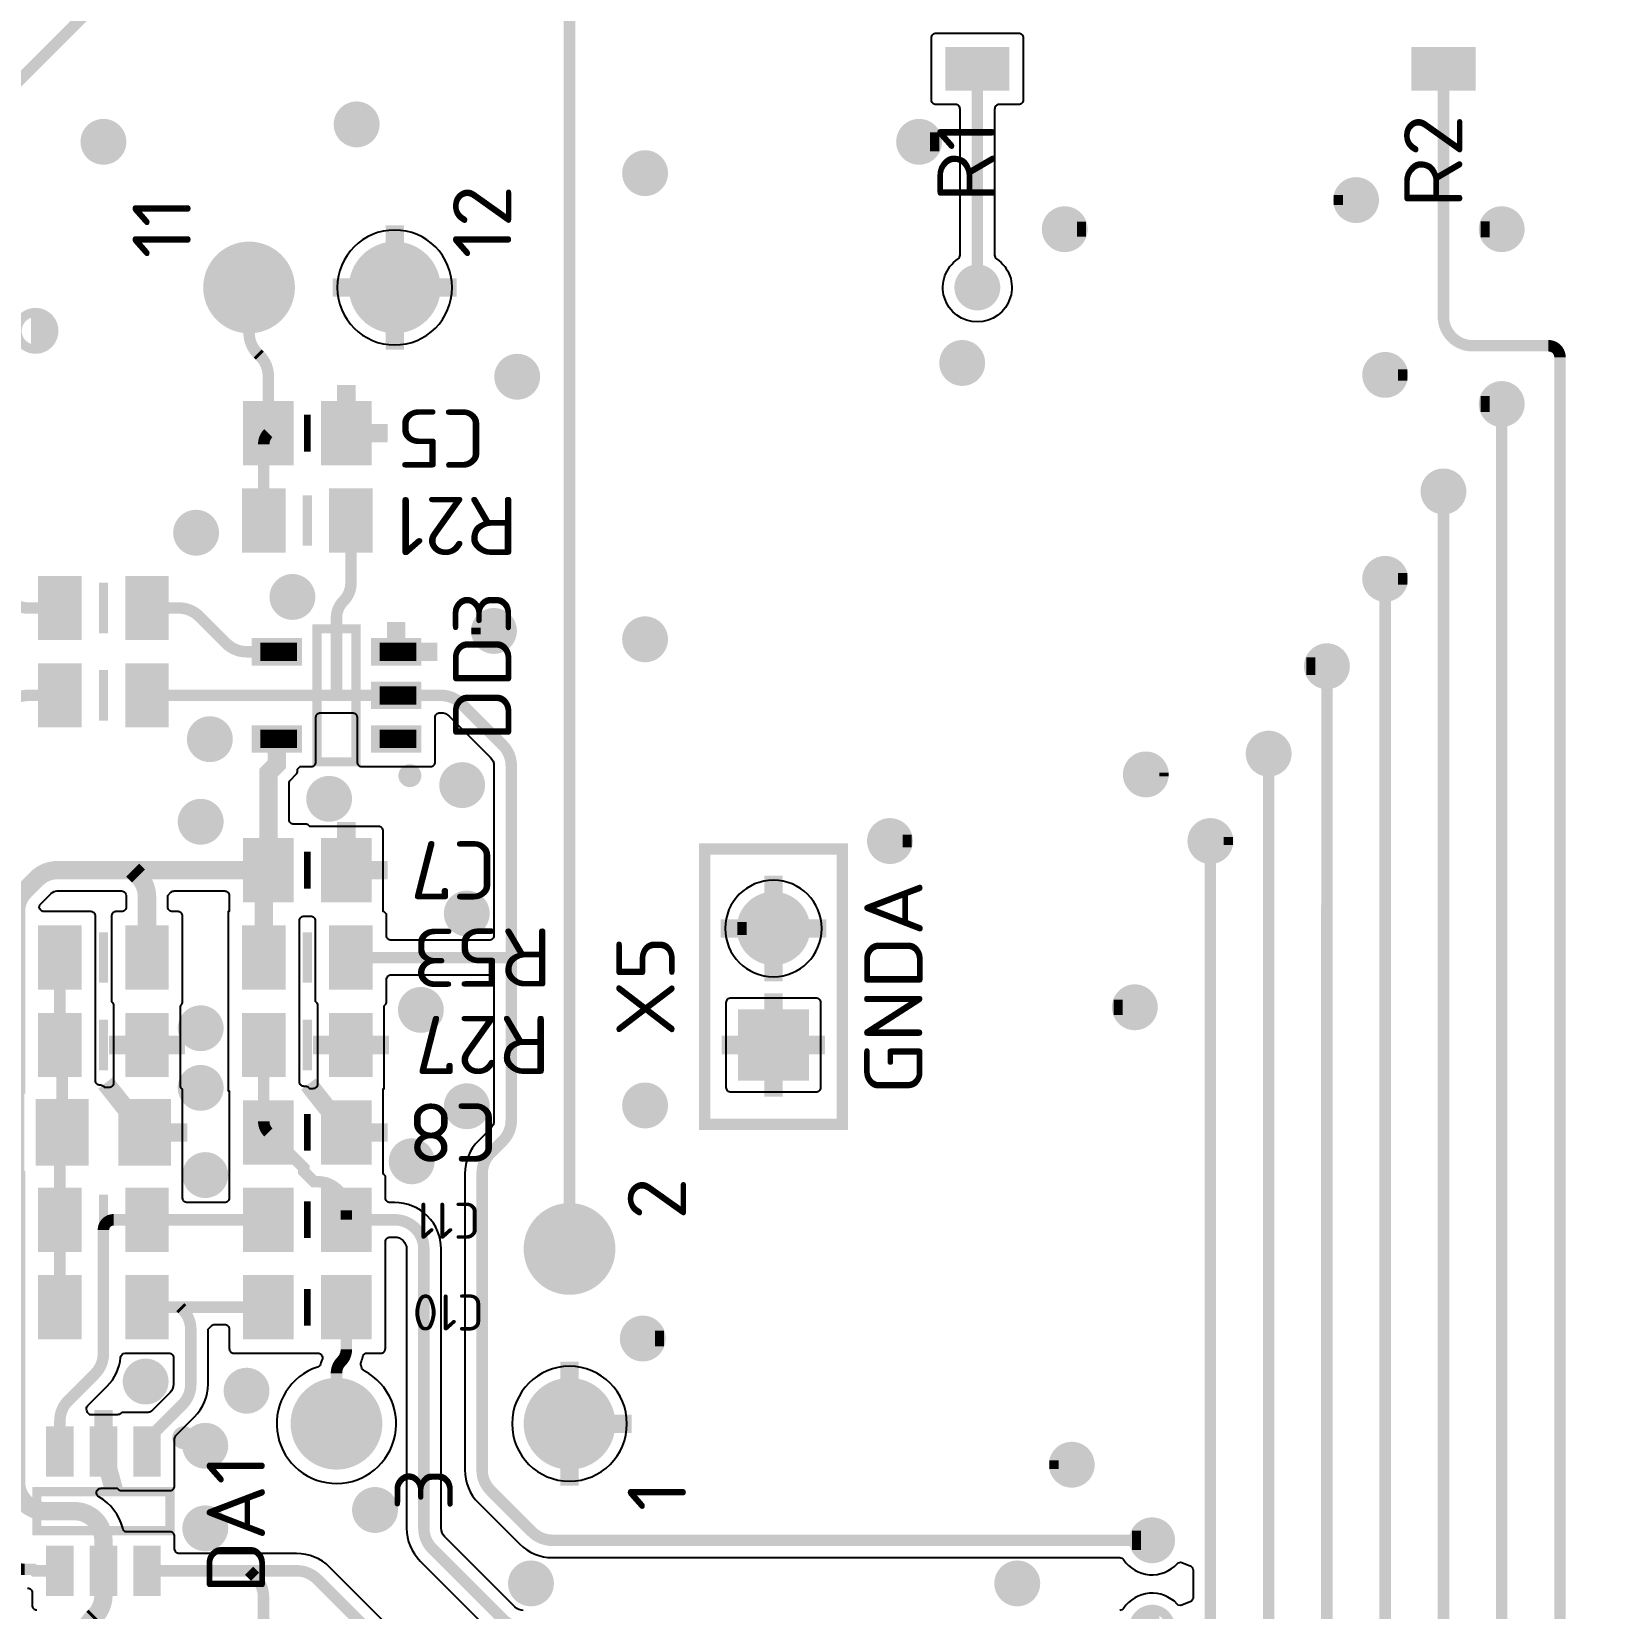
# Model space of a CAD drawing. Header units: millimetres. Extents: x 370 to 969, y -3056 to -2888.
# Drawn here: x 853.98 to 888.05, y -2948.05 to -2913.68 of the extents above; entities that cross this region are included whole.
import ezdxf
from ezdxf.enums import TextEntityAlignment as Align

# ---------------------------------------------------------------- set-up
doc = ezdxf.new("R2010")
doc.units = ezdxf.units.MM
doc.layers.add('UPDATE', color=7, linetype='Continuous')
doc.styles.get("Standard").update_dxf_attribs({"font": 'txt.shx'})

msp = doc.modelspace()

# ---------------------------------------------------------------- linework, layer by layer
at = {"layer": 'UPDATE', "color": 9}
for points, const_width in [([(933.02, -3050.7), (934.104, -3049.616, 0.198909), (934.29, -3049.167), (934.29, -3044.613, -0.198909), (934.476, -3044.164), (962.044, -3016.596, 0.198909), (962.23, -3016.147), (962.23, -2914.438, 0.198909), (962.044, -2913.989), (949.081, -2901.026, 0.198909), (948.632, -2900.84), (867.878, -2900.84, 0.198909), (867.429, -2901.026), (853.196, -2915.259, -0.198909), (852.747, -2915.445), (843.115, -2915.445)], 0.25), ([(933.02, -3045.62), (933.02, -3042.708, -0.198909), (933.206, -3042.259), (960.139, -3015.326, 0.198909), (960.325, -3014.877), (960.325, -2915.708, 0.198909), (960.139, -2915.259), (948.446, -2903.566, 0.198909), (947.997, -2903.38), (868.513, -2903.38, 0.198909), (868.064, -2903.566), (865.896, -2905.734, 0.198909), (865.71, -2906.183), (865.71, -2940.21)], 0.25), ([(887.3, -2997.36), (887.3, -2920.775, 0.414214), (887.05, -2920.525), (885.395, -2920.525, -0.414214), (884.76, -2919.89), (884.76, -2914.49)], 0.25), ([(859.145, -2922.43), (859.145, -2921.19, 0.198909), (858.959, -2920.741), (858.911, -2920.693, -0.198909), (858.725, -2920.244), (858.725, -2919.255)], 0.25), ([(837.77, -2925.265), (837.77, -2923.963, -0.198909), (837.956, -2923.514), (840.124, -2921.346, -0.198909), (840.573, -2921.16), (848.302, -2921.16, -0.198909), (848.751, -2921.346), (853.459, -2926.054, 0.198909), (853.908, -2926.24), (854.6, -2926.24)], 0.25), ([(859.045, -2924.335), (859.045, -2922.671, -0.19949), (859.145, -2922.43)], 0.25), ([(860.63, -2928.145), (860.63, -2926.462, -0.199312), (860.787, -2926.083, 0.199276), (860.945, -2925.702), (860.945, -2924.335)], 0.25), ([(856.5, -2926.24), (857.192, -2926.24, -0.198909), (857.641, -2926.426), (858.224, -2927.009, 0.198909), (858.673, -2927.195), (859.33, -2927.195)], 0.25), ([(835.525, -2944.95), (835.525, -2943.988, -0.198909), (835.711, -2943.539), (836.314, -2942.936, -0.198909), (836.763, -2942.75), (836.872, -2942.75, 0.198909), (837.321, -2942.564), (845.839, -2934.046, -0.198909), (846.288, -2933.86), (847.667, -2933.86, 0.198909), (848.116, -2933.674), (853.459, -2928.331, -0.198909), (853.908, -2928.145), (854.6, -2928.145)], 0.25), ([(864.44, -2933.86), (864.44, -2929.678, 0.198909), (864.254, -2929.229), (863.356, -2928.331, 0.198909), (862.907, -2928.145), (861.93, -2928.145)], 0.25), ([(862.23, -2929.77, 1), (862.23, -2930.02, 1), (862.23, -2929.77)], 0.25), ([(856.185, -2931.955), (854.543, -2931.955, 0.198909), (854.094, -2932.141), (853.831, -2932.404, 0.198909), (853.645, -2932.853), (853.645, -2936.738), (853.625, -2936.758), (853.625, -2938.582), (853.645, -2938.602), (853.645, -2945.29, 0.414214), (854.28, -2945.925), (854.915, -2945.925, -0.414214), (855.55, -2946.56), (855.55, -2947.225)], 0.4), ([(856.5, -2933.86), (856.5, -2932.533, 0.198909), (856.314, -2932.084), (856.185, -2931.955)], 0.4), ([(859.045, -2933.86), (859.045, -2932.196, -0.19949), (859.145, -2931.955)], 0.4), ([(864.44, -2933.86), (864.44, -2937.407, -0.198909), (864.254, -2937.856), (863.991, -2938.119, 0.198909), (863.805, -2938.568), (863.805, -2945.027, 0.198909), (863.991, -2945.476), (864.889, -2946.374, 0.198909), (865.338, -2946.56), (878.41, -2946.56)], 0.25), ([(854.6, -2947.225), (854.048, -2947.225), (854.018, -2947.195), (853.831, -2947.195, -0.199325), (853.513, -2947.063), (852.561, -2946.111, -0.198909), (852.375, -2945.662), (852.375, -2936.663, 0.198909), (852.189, -2936.214), (851.291, -2935.316, 0.198909), (850.842, -2935.13), (846.211, -2935.13, 0.198909), (845.762, -2935.316), (844.781, -2936.297, 0.198909), (844.595, -2936.746), (844.595, -2937.035)], 0.25), ([(859.045, -2935.765), (859.045, -2937.429, 0.19949), (859.145, -2937.67)], 0.25), ([(859.145, -2937.67), (859.92, -2938.445), (859.92, -2938.526), (860.139, -2938.745), (860.22, -2938.745, -0.414214), (860.845, -2939.37), (860.845, -2939.575)], 0.25), ([(856.5, -2939.575), (855.773, -2939.575, 0.414214), (855.55, -2939.798), (855.55, -2942.487, -0.198909), (855.364, -2942.936), (854.786, -2943.514, 0.198909), (854.6, -2943.963), (854.6, -2944.625)], 0.25), ([(860.845, -2939.575), (861.9, -2939.575, -0.414214), (862.535, -2940.21), (862.535, -2946.297, 0.198909), (862.721, -2946.746), (864.254, -2948.279, 0.198909), (864.703, -2948.465), (878.41, -2948.465)], 0.25), ([(857.227, -2941.48), (857.269, -2941.522, -0.198909), (857.455, -2941.971), (857.455, -2943.157, -0.198909), (857.269, -2943.606), (856.677, -2944.198, 0.199246), (856.5, -2944.625)], 0.25), ([(860.845, -2941.48), (860.845, -2942.401, -0.198995), (860.738, -2942.66), (860.737, -2942.661, 0.198995), (860.63, -2942.92), (860.63, -2944.02)], 0.25), ([(857.3, -2944.2, 1), (857.3, -2944.45, 1), (857.3, -2944.2)], 0.25), ([(855.13, -2949.735), (855.13, -2948.71, -0.198909), (855.316, -2948.261), (855.364, -2948.213, 0.198909), (855.55, -2947.764), (855.55, -2947.225)], 0.4), ([(859.04, -2949.735), (859.04, -2947.803, 0.198909), (858.854, -2947.354), (858.725, -2947.225)], 0.25), ([(878.41, -2950.37), (863.433, -2950.37, -0.198909), (862.984, -2950.184), (860.211, -2947.411, 0.198909), (859.762, -2947.225), (858.725, -2947.225)], 0.25)]:
    msp.add_lwpolyline(points, format="xyb", dxfattribs=dict(at, const_width=const_width))
for points in [[(874.223, -2918.549), (874.223, -2915.367, 0.414214), (874.123, -2915.267), (873.698, -2915.267, -0.414214), (873.598, -2915.167), (873.598, -2913.813, -0.414214), (873.698, -2913.713), (875.502, -2913.713, -0.414214), (875.602, -2913.813), (875.602, -2915.167, -0.414214), (875.502, -2915.267), (875.077, -2915.267, 0.414214), (874.977, -2915.367), (874.977, -2918.549, 0.249119), (875.021, -2918.632, -3.265822), (874.179, -2918.632, 0.249119)], [(861.9, -2918.003, 1), (861.9, -2920.507, 1)], [(863.963, -2933.483), (861.822, -2933.483, -0.414214), (861.722, -2933.383), (861.722, -2932.916), (861.664, -2932.858), (861.647, -2932.858), (861.647, -2931.103, 0.414214), (861.547, -2931.003), (860.047, -2931.003), (860.026, -2930.982, 0.196755), (859.956, -2930.953), (859.697, -2930.953, -0.414214), (859.597, -2930.853), (859.597, -2930.061, -0.199241), (859.626, -2929.99), (859.753, -2929.864, 0.198962), (859.782, -2929.793), (859.782, -2929.755), (859.84, -2929.697), (860.082, -2929.697, 0.414214), (860.182, -2929.597), (860.182, -2928.622, -0.414214), (860.282, -2928.522), (860.978, -2928.522, -0.414214), (861.078, -2928.622), (861.078, -2929.597, 0.414214), (861.178, -2929.697), (862.682, -2929.697, 0.414214), (862.782, -2929.597), (862.782, -2928.622, -0.414214), (862.882, -2928.522), (862.907, -2928.522, -0.198823), (863.089, -2928.598), (863.987, -2929.496, -0.198823), (864.063, -2929.678), (864.063, -2933.383, -0.414214)], [(870.155, -2932.173, 1), (870.155, -2934.277, 1)], [(855.948, -2932.858), (855.823, -2932.858, 0.414214), (855.723, -2932.958), (855.723, -2934.812), (855.744, -2934.833, -0.196755), (855.773, -2934.903), (855.773, -2936.593, -0.414214), (855.673, -2936.693), (855.577, -2936.693), (855.556, -2936.672, 0.196755), (855.486, -2936.643), (855.477, -2936.643, -0.414214), (855.377, -2936.543), (855.377, -2932.958, 0.414214), (855.277, -2932.858), (854.257, -2932.858, -0.303293), (854.165, -2932.796), (854.153, -2932.768), (854.165, -2932.71), (854.414, -2932.461, -0.198796), (854.543, -2932.407), (855.944, -2932.407, -0.324288), (856.039, -2932.476, -0.079314), (856.048, -2932.533), (856.048, -2932.758, -0.414214)], [(858.193, -2939.198), (857.377, -2939.198, -0.414214), (857.277, -2939.098), (857.277, -2936.743), (857.256, -2936.722, -0.196755), (857.227, -2936.652), (857.227, -2934.912), (857.248, -2934.891, 0.196755), (857.277, -2934.821), (857.277, -2932.958, 0.414214), (857.177, -2932.858), (857.052, -2932.858, -0.414214), (856.952, -2932.758), (856.952, -2932.533), (856.952, -2932.509), (857.022, -2932.437, -0.202855), (857.094, -2932.407), (858.193, -2932.407, -0.414214), (858.293, -2932.507), (858.293, -2932.858), (858.268, -2932.858), (858.268, -2936.767), (858.293, -2936.767), (858.293, -2939.098, -0.414214)], [(860.118, -2936.718), (860.047, -2936.718), (860.026, -2936.697, 0.196755), (859.956, -2936.668), (859.922, -2936.668, -0.414214), (859.822, -2936.568), (859.822, -2933.057, -0.414214), (859.922, -2932.957), (860.068, -2932.957, -0.414214), (860.168, -2933.057), (860.168, -2934.812), (860.189, -2934.833, -0.196755), (860.218, -2934.903), (860.218, -2936.618, -0.414214)], [(871.182, -2934.838), (871.182, -2936.692, -0.414214), (871.082, -2936.792), (869.228, -2936.792, -0.414214), (869.128, -2936.692), (869.128, -2934.838, -0.414214), (869.228, -2934.738), (871.082, -2934.738, -0.414214)], [(857.078, -2943.157, -0.198823), (857.002, -2943.339), (856.598, -2943.744, -0.199274), (856.527, -2943.773), (855.948, -2943.773), (855.927, -2943.794, -0.196755), (855.857, -2943.823), (855.252, -2943.823), (855.216, -2943.787, -0.097848), (855.194, -2943.755), (855.186, -2943.734, -0.303657), (855.208, -2943.625), (855.631, -2943.203, 0.176889), (855.923, -2942.573, -0.388635), (856.023, -2942.482), (856.978, -2942.482, -0.414214), (857.078, -2942.582)], [(865.71, -2942.768, 1), (865.71, -2945.272, 1)]]:
    msp.add_lwpolyline(points, format="xyb", close=True, dxfattribs=at)
at = {"layer": 'UPDATE', "color": 9, "const_width": 0.2}
for points in [[(875.2, -2914.865), (874, -2914.865), (874, -2914.115), (875.2, -2914.115)], [(885.36, -2914.865), (884.16, -2914.865), (884.16, -2914.115), (885.36, -2914.115)], [(859.595, -2923.03), (858.695, -2923.03), (858.695, -2921.83), (859.595, -2921.83)], [(861.295, -2923.03), (860.395, -2923.03), (860.395, -2921.83), (861.295, -2921.83)], [(859.42, -2924.935), (858.67, -2924.935), (858.67, -2923.735), (859.42, -2923.735)], [(861.32, -2924.935), (860.57, -2924.935), (860.57, -2923.735), (861.32, -2923.735)], [(854.975, -2926.84), (854.225, -2926.84), (854.225, -2925.64), (854.975, -2925.64)], [(856.875, -2926.84), (856.125, -2926.84), (856.125, -2925.64), (856.875, -2925.64)], [(859.78, -2927.395), (858.88, -2927.395), (858.88, -2926.995), (859.78, -2926.995)], [(862.38, -2927.395), (861.48, -2927.395), (861.48, -2926.995), (862.38, -2926.995)], [(854.975, -2928.745), (854.225, -2928.745), (854.225, -2927.545), (854.975, -2927.545)], [(856.875, -2928.745), (856.125, -2928.745), (856.125, -2927.545), (856.875, -2927.545)], [(862.38, -2928.345), (861.48, -2928.345), (861.48, -2927.945), (862.38, -2927.945)], [(859.78, -2929.295), (858.88, -2929.295), (858.88, -2928.895), (859.78, -2928.895)], [(862.38, -2929.295), (861.48, -2929.295), (861.48, -2928.895), (862.38, -2928.895)], [(859.595, -2932.555), (858.695, -2932.555), (858.695, -2931.355), (859.595, -2931.355)], [(861.295, -2932.555), (860.395, -2932.555), (860.395, -2931.355), (861.295, -2931.355)], [(854.975, -2934.46), (854.225, -2934.46), (854.225, -2933.26), (854.975, -2933.26)], [(856.875, -2934.46), (856.125, -2934.46), (856.125, -2933.26), (856.875, -2933.26)], [(859.42, -2934.46), (858.67, -2934.46), (858.67, -2933.26), (859.42, -2933.26)], [(861.32, -2934.46), (860.57, -2934.46), (860.57, -2933.26), (861.32, -2933.26)], [(854.975, -2936.365), (854.225, -2936.365), (854.225, -2935.165), (854.975, -2935.165)], [(856.875, -2936.365), (856.125, -2936.365), (856.125, -2935.165), (856.875, -2935.165)], [(859.42, -2936.365), (858.67, -2936.365), (858.67, -2935.165), (859.42, -2935.165)], [(861.32, -2936.365), (860.57, -2936.365), (860.57, -2935.165), (861.32, -2935.165)], [(870.83, -2936.44), (869.48, -2936.44), (869.48, -2935.09), (870.83, -2935.09)], [(855.125, -2938.295), (854.175, -2938.295), (854.175, -2937.045), (855.125, -2937.045)], [(856.925, -2938.295), (855.975, -2938.295), (855.975, -2937.045), (856.925, -2937.045)], [(859.595, -2938.27), (858.695, -2938.27), (858.695, -2937.07), (859.595, -2937.07)], [(861.295, -2938.27), (860.395, -2938.27), (860.395, -2937.07), (861.295, -2937.07)], [(854.975, -2940.175), (854.225, -2940.175), (854.225, -2938.975), (854.975, -2938.975)], [(856.875, -2940.175), (856.125, -2940.175), (856.125, -2938.975), (856.875, -2938.975)], [(859.595, -2940.175), (858.695, -2940.175), (858.695, -2938.975), (859.595, -2938.975)], [(861.295, -2940.175), (860.395, -2940.175), (860.395, -2938.975), (861.295, -2938.975)], [(854.975, -2942.08), (854.225, -2942.08), (854.225, -2940.88), (854.975, -2940.88)], [(856.875, -2942.08), (856.125, -2942.08), (856.125, -2940.88), (856.875, -2940.88)], [(859.595, -2942.08), (858.695, -2942.08), (858.695, -2940.88), (859.595, -2940.88)], [(861.295, -2942.08), (860.395, -2942.08), (860.395, -2940.88), (861.295, -2940.88)], [(854.8, -2945.075), (854.4, -2945.075), (854.4, -2944.175), (854.8, -2944.175)], [(855.75, -2945.075), (855.35, -2945.075), (855.35, -2944.175), (855.75, -2944.175)], [(856.7, -2945.075), (856.3, -2945.075), (856.3, -2944.175), (856.7, -2944.175)], [(854.8, -2947.675), (854.4, -2947.675), (854.4, -2946.775), (854.8, -2946.775)], [(855.75, -2947.675), (855.35, -2947.675), (855.35, -2946.775), (855.75, -2946.775)], [(856.7, -2947.675), (856.3, -2947.675), (856.3, -2946.775), (856.7, -2946.775)]]:
    msp.add_lwpolyline(points, close=True, dxfattribs=at)
at = {"layer": 'UPDATE', "color": 9}
for points, const_width in [([(874.07, -2914.865), (874.07, -2914.115)], 0.2), ([(874.27, -2914.865), (874.27, -2914.115)], 0.2), ([(874.47, -2914.865), (874.47, -2914.115)], 0.2), ([(874.67, -2914.865), (874.67, -2914.115)], 0.2), ([(874.87, -2914.865), (874.87, -2914.115)], 0.2), ([(875.07, -2914.865), (875.07, -2914.115)], 0.2), ([(884.27, -2914.865), (884.27, -2914.115)], 0.2), ([(884.47, -2914.865), (884.47, -2914.115)], 0.2), ([(884.67, -2914.865), (884.67, -2914.115)], 0.2), ([(884.87, -2914.865), (884.87, -2914.115)], 0.2), ([(885.07, -2914.865), (885.07, -2914.115)], 0.2), ([(885.27, -2914.865), (885.27, -2914.115)], 0.2), ([(874.6, -2919.255), (874.6, -2914.49)], 0.25), ([(861.07, -2916.1), (861.07, -2915.3)], 0.2), ([(860.87, -2916.046), (860.87, -2915.354)], 0.2), ([(861.27, -2916.046), (861.27, -2915.354)], 0.2), ([(855.27, -2916.365), (855.27, -2915.795)], 0.2), ([(855.47, -2916.471), (855.47, -2915.689)], 0.2), ([(855.67, -2916.461), (855.67, -2915.699)], 0.2), ([(855.87, -2916.32), (855.87, -2915.84)], 0.2), ([(873.07, -2916.383), (873.07, -2915.777)], 0.2), ([(873.27, -2916.475), (873.27, -2915.685)], 0.2), ([(873.47, -2916.454), (873.47, -2915.706)], 0.2), ([(873.67, -2916.29), (873.67, -2915.87)], 0.2), ([(867.07, -2917.041), (867.07, -2916.485)], 0.2), ([(867.27, -2917.153), (867.27, -2916.373)], 0.2), ([(867.47, -2917.146), (867.47, -2916.38)], 0.2), ([(867.67, -2917.012), (867.67, -2916.514)], 0.2), ([(882.67, -2917.704), (882.67, -2916.996)], 0.2), ([(882.87, -2917.749), (882.87, -2916.951)], 0.2), ([(883.07, -2917.687), (883.07, -2917.013)], 0.2), ([(882.47, -2917.458), (882.47, -2917.242)], 0.2), ([(876.27, -2918.308), (876.27, -2917.662)], 0.2), ([(876.47, -2918.383), (876.47, -2917.587)], 0.2), ([(876.67, -2918.349), (876.67, -2917.621)], 0.2), ([(885.87, -2918.351), (885.87, -2917.619)], 0.2), ([(886.07, -2918.382), (886.07, -2917.588)], 0.2), ([(886.27, -2918.305), (886.27, -2917.665)], 0.2), ([(861.9, -2919.255), (861.9, -2917.903)], 0.4), ([(876.87, -2918.148), (876.87, -2917.822)], 0.2), ([(885.67, -2918.159), (885.67, -2917.811)], 0.2), ([(858.47, -2920.118), (858.47, -2918.392)], 0.2), ([(858.67, -2920.153), (858.67, -2918.357)], 0.2), ([(858.87, -2920.143), (858.87, -2918.367)], 0.2), ([(861.67, -2920.125), (861.67, -2918.385)], 0.2), ([(861.87, -2920.154), (861.87, -2918.356)], 0.2), ([(862.07, -2920.138), (862.07, -2918.372)], 0.2), ([(858.07, -2919.872), (858.07, -2918.638)], 0.2), ([(858.27, -2920.031), (858.27, -2918.479)], 0.2), ([(859.07, -2920.086), (859.07, -2918.424)], 0.2), ([(859.27, -2919.971), (859.27, -2918.539)], 0.2), ([(859.47, -2919.759), (859.47, -2918.751)], 0.2), ([(861.27, -2919.897), (861.27, -2918.613)], 0.2), ([(861.47, -2920.045), (861.47, -2918.465)], 0.2), ([(862.27, -2920.075), (862.27, -2918.435)], 0.2), ([(862.47, -2919.951), (862.47, -2918.559)], 0.2), ([(857.87, -2919.536), (857.87, -2918.974)], 0.2), ([(861.07, -2919.602), (861.07, -2918.908)], 0.2), ([(862.67, -2919.72), (862.67, -2918.79)], 0.2), ([(874.27, -2919.481), (874.27, -2919.029)], 0.2), ([(874.47, -2919.633), (874.47, -2918.877)], 0.2), ([(874.67, -2919.648), (874.67, -2918.862)], 0.2), ([(874.87, -2919.55), (874.87, -2918.96)], 0.2), ([(861.9, -2919.255), (860.548, -2919.255)], 0.4), ([(863.252, -2919.255), (861.9, -2919.255)], 0.4), ([(861.9, -2920.607), (861.9, -2919.255)], 0.4), ([(854.07, -2920.6), (854.07, -2919.8)], 0.2), ([(854.27, -2920.546), (854.27, -2919.854)], 0.2), ([(864.47, -2921.587), (864.47, -2920.813)], 0.2), ([(864.67, -2921.587), (864.67, -2920.813)], 0.2), ([(874.07, -2921.246), (874.07, -2920.554)], 0.2), ([(874.27, -2921.3), (874.27, -2920.5)], 0.2), ([(874.47, -2921.246), (874.47, -2920.554)], 0.2), ([(883.47, -2921.559), (883.47, -2920.761)], 0.2), ([(883.67, -2921.517), (883.67, -2920.803)], 0.2), ([(864.27, -2921.464), (864.27, -2920.936)], 0.2), ([(864.87, -2921.464), (864.87, -2920.936)], 0.2), ([(883.27, -2921.494), (883.27, -2920.826)], 0.2), ([(883.87, -2921.284), (883.87, -2921.036)], 0.2), ([(860.845, -2922.43), (860.845, -2921.378)], 0.4), ([(885.87, -2922.161), (885.87, -2921.429)], 0.2), ([(886.07, -2922.192), (886.07, -2921.398)], 0.2), ([(886.27, -2922.115), (886.27, -2921.475)], 0.2), ([(858.87, -2923.03), (858.87, -2921.83)], 0.2), ([(859.07, -2923.03), (859.07, -2921.83)], 0.2), ([(859.27, -2923.03), (859.27, -2921.83)], 0.2), ([(859.47, -2923.03), (859.47, -2921.83)], 0.2), ([(860.47, -2923.03), (860.47, -2921.83)], 0.2), ([(860.67, -2923.03), (860.67, -2921.83)], 0.2), ([(860.87, -2923.03), (860.87, -2921.83)], 0.2), ([(861.07, -2923.03), (861.07, -2921.83)], 0.2), ([(861.27, -2923.03), (861.27, -2921.83)], 0.2), ([(885.67, -2921.969), (885.67, -2921.621)], 0.2), ([(886.03, -2921.795), (886.03, -2995.455)], 0.25), ([(859.995, -2922.83), (859.995, -2922.03)], 0.15), ([(861.747, -2922.43), (860.845, -2922.43)], 0.4), ([(884.47, -2923.975), (884.47, -2923.425)], 0.2), ([(884.67, -2924.089), (884.67, -2923.311)], 0.2), ([(884.87, -2924.084), (884.87, -2923.316)], 0.2), ([(885.07, -2923.952), (885.07, -2923.448)], 0.2), ([(858.67, -2924.935), (858.67, -2923.735)], 0.2), ([(858.87, -2924.935), (858.87, -2923.735)], 0.2), ([(859.07, -2924.935), (859.07, -2923.735)], 0.2), ([(859.27, -2924.935), (859.27, -2923.735)], 0.2), ([(859.995, -2924.885), (859.995, -2923.785)], 0.2), ([(860.67, -2924.935), (860.67, -2923.735)], 0.2), ([(860.87, -2924.935), (860.87, -2923.735)], 0.2), ([(861.07, -2924.935), (861.07, -2923.735)], 0.2), ([(861.27, -2924.935), (861.27, -2923.735)], 0.2), ([(884.76, -2985.295), (884.76, -2923.7)], 0.25), ([(857.47, -2924.987), (857.47, -2924.213)], 0.2), ([(857.67, -2924.987), (857.67, -2924.213)], 0.2), ([(857.27, -2924.864), (857.27, -2924.336)], 0.2), ([(857.87, -2924.864), (857.87, -2924.336)], 0.2), ([(883.27, -2925.939), (883.27, -2925.271)], 0.2), ([(883.47, -2926.004), (883.47, -2925.206)], 0.2), ([(883.67, -2925.962), (883.67, -2925.248)], 0.2), ([(859.67, -2926.4), (859.67, -2925.6)], 0.2), ([(883.49, -2987.835), (883.49, -2925.605)], 0.25), ([(883.87, -2925.729), (883.87, -2925.481)], 0.2), ([(854.27, -2926.84), (854.27, -2925.64)], 0.2), ([(854.47, -2926.84), (854.47, -2925.64)], 0.2), ([(854.67, -2926.84), (854.67, -2925.64)], 0.2), ([(854.87, -2926.84), (854.87, -2925.64)], 0.2), ([(855.55, -2925.69), (855.55, -2926.79)], 0.2), ([(856.27, -2926.84), (856.27, -2925.64)], 0.2), ([(856.47, -2926.84), (856.47, -2925.64)], 0.2), ([(856.67, -2926.84), (856.67, -2925.64)], 0.2), ([(856.87, -2926.84), (856.87, -2925.64)], 0.2), ([(859.47, -2926.346), (859.47, -2925.654)], 0.2), ([(859.87, -2926.346), (859.87, -2925.654)], 0.2), ([(861.93, -2927.195), (861.93, -2926.543)], 0.4), ([(863.87, -2927.091), (863.87, -2926.391)], 0.2), ([(864.07, -2927.14), (864.07, -2926.342)], 0.2), ([(864.27, -2927.083), (864.27, -2926.399)], 0.2), ([(867.07, -2927.201), (867.07, -2926.645)], 0.2), ([(867.27, -2927.313), (867.27, -2926.533)], 0.2), ([(867.47, -2927.306), (867.47, -2926.54)], 0.2), ([(859.07, -2927.395), (859.07, -2926.995)], 0.2), ([(859.27, -2927.395), (859.27, -2926.995)], 0.2), ([(859.47, -2927.395), (859.47, -2926.995)], 0.2), ([(859.67, -2927.395), (859.67, -2926.995)], 0.2), ([(861.055, -2926.695), (861.055, -2929.595), (860.205, -2929.595), (860.205, -2926.695), (861.055, -2926.695)], 0.2), ([(861.67, -2927.395), (861.67, -2926.995)], 0.2), ([(861.87, -2927.395), (861.87, -2926.995)], 0.2), ([(862.07, -2927.395), (862.07, -2926.995)], 0.2), ([(862.27, -2927.395), (862.27, -2926.995)], 0.2), ([(863.67, -2926.815), (863.67, -2926.667)], 0.2), ([(867.67, -2927.172), (867.67, -2926.674)], 0.2), ([(862.832, -2927.195), (861.93, -2927.195)], 0.4), ([(881.87, -2927.703), (881.87, -2927.317)], 0.2), ([(882.07, -2927.88), (882.07, -2927.14)], 0.2), ([(882.27, -2927.906), (882.27, -2927.114)], 0.2), ([(882.47, -2927.822), (882.47, -2927.198)], 0.2), ([(854.27, -2928.745), (854.27, -2927.545)], 0.2), ([(854.47, -2928.745), (854.47, -2927.545)], 0.2), ([(854.67, -2928.745), (854.67, -2927.545)], 0.2), ([(854.87, -2928.745), (854.87, -2927.545)], 0.2), ([(855.55, -2927.595), (855.55, -2928.695)], 0.2), ([(856.27, -2928.745), (856.27, -2927.545)], 0.2), ([(856.47, -2928.745), (856.47, -2927.545)], 0.2), ([(856.67, -2928.745), (856.67, -2927.545)], 0.2), ([(856.87, -2928.745), (856.87, -2927.545)], 0.2), ([(882.215, -2991.65), (882.215, -2990.841), (882.22, -2927.51)], 0.25), ([(861.67, -2928.345), (861.67, -2927.945)], 0.2), ([(861.87, -2928.345), (861.87, -2927.945)], 0.2), ([(862.07, -2928.345), (862.07, -2927.945)], 0.2), ([(862.27, -2928.345), (862.27, -2927.945)], 0.2), ([(860.63, -2928.145), (856.5, -2928.145)], 0.25), ([(861.93, -2928.145), (860.63, -2928.145)], 0.25), ([(857.87, -2929.5), (857.87, -2928.7)], 0.2), ([(857.67, -2929.446), (857.67, -2928.754)], 0.2), ([(858.07, -2929.446), (858.07, -2928.754)], 0.2), ([(859.145, -2931.955), (859.145, -2929.832), (859.33, -2929.647), (859.33, -2929.095)], 0.4), ([(859.07, -2929.295), (859.07, -2928.895)], 0.2), ([(859.27, -2929.295), (859.27, -2928.895)], 0.2), ([(859.47, -2929.295), (859.47, -2928.895)], 0.2), ([(859.67, -2929.295), (859.67, -2928.895)], 0.2), ([(861.67, -2929.295), (861.67, -2928.895)], 0.2), ([(861.87, -2929.295), (861.87, -2928.895)], 0.2), ([(862.07, -2929.295), (862.07, -2928.895)], 0.2), ([(862.27, -2929.295), (862.27, -2928.895)], 0.2), ([(880.87, -2929.806), (880.87, -2929.024)], 0.2), ([(881.07, -2929.796), (881.07, -2929.034)], 0.2), ([(880.67, -2929.7), (880.67, -2929.13)], 0.2), ([(880.95, -2993.55), (880.95, -2929.415)], 0.25), ([(881.27, -2929.655), (881.27, -2929.175)], 0.2), ([(863.27, -2930.487), (863.27, -2929.713)], 0.2), ([(863.47, -2930.487), (863.47, -2929.713)], 0.2), ([(878.07, -2930.213), (878.07, -2929.523)], 0.2), ([(878.27, -2930.267), (878.27, -2929.469)], 0.2), ([(878.47, -2930.215), (878.47, -2929.521)], 0.2), ([(860.27, -2930.746), (860.27, -2930.054)], 0.2), ([(860.47, -2930.8), (860.47, -2930)], 0.2), ([(860.67, -2930.746), (860.67, -2930.054)], 0.2), ([(863.07, -2930.364), (863.07, -2929.836)], 0.2), ([(863.67, -2930.364), (863.67, -2929.836)], 0.2), ([(878.67, -2929.907), (878.67, -2929.829)], 0.2), ([(857.47, -2931.246), (857.47, -2930.554)], 0.2), ([(857.67, -2931.3), (857.67, -2930.5)], 0.2), ([(857.87, -2931.246), (857.87, -2930.554)], 0.2), ([(860.845, -2931.955), (860.845, -2930.903)], 0.4), ([(872.47, -2931.65), (872.47, -2930.99)], 0.2), ([(872.67, -2931.719), (872.67, -2930.921)], 0.2), ([(872.87, -2931.679), (872.87, -2930.961)], 0.2), ([(879.47, -2931.66), (879.47, -2930.98)], 0.2), ([(879.67, -2931.719), (879.67, -2930.921)], 0.2), ([(879.87, -2931.671), (879.87, -2930.969)], 0.2), ([(858.87, -2932.555), (858.87, -2931.355)], 0.2), ([(859.07, -2932.555), (859.07, -2931.355)], 0.2), ([(859.27, -2932.555), (859.27, -2931.355)], 0.2), ([(859.47, -2932.555), (859.47, -2931.355)], 0.2), ([(860.47, -2932.555), (860.47, -2931.355)], 0.2), ([(860.67, -2932.555), (860.67, -2931.355)], 0.2), ([(860.87, -2932.555), (860.87, -2931.355)], 0.2), ([(861.07, -2932.555), (861.07, -2931.355)], 0.2), ([(861.27, -2932.555), (861.27, -2931.355)], 0.2), ([(868.655, -2931.495), (871.655, -2931.495), (871.655, -2937.495), (868.655, -2937.495), (868.655, -2931.495)], 0.25), ([(873.07, -2931.459), (873.07, -2931.181)], 0.2), ([(879.68, -2989.74), (879.68, -2931.32)], 0.25), ([(880.07, -2931.408), (880.07, -2931.232)], 0.2), ([(859.995, -2932.355), (859.995, -2931.555)], 0.15), ([(856.185, -2931.955), (859.145, -2931.955)], 0.4), ([(861.747, -2931.955), (860.845, -2931.955)], 0.4), ([(870.155, -2933.225), (870.155, -2932.073)], 0.4), ([(863.47, -2933.3), (863.47, -2932.5)], 0.2), ([(863.27, -2933.246), (863.27, -2932.554)], 0.2), ([(863.67, -2933.246), (863.67, -2932.554)], 0.2), ([(869.67, -2933.729), (869.67, -2932.721)], 0.2), ([(869.87, -2933.864), (869.87, -2932.586)], 0.2), ([(870.07, -2933.919), (870.07, -2932.531)], 0.2), ([(870.27, -2933.915), (870.27, -2932.535)], 0.2), ([(870.47, -2933.85), (870.47, -2932.6)], 0.2), ([(870.67, -2933.699), (870.67, -2932.751)], 0.2), ([(870.155, -2933.225), (869.003, -2933.225)], 0.4), ([(869.47, -2933.369), (869.47, -2933.081)], 0.2), ([(871.307, -2933.225), (870.155, -2933.225)], 0.4), ([(870.155, -2934.377), (870.155, -2933.225)], 0.4), ([(854.27, -2934.46), (854.27, -2933.26)], 0.2), ([(854.47, -2934.46), (854.47, -2933.26)], 0.2), ([(854.67, -2934.46), (854.67, -2933.26)], 0.2), ([(854.87, -2934.46), (854.87, -2933.26)], 0.2), ([(855.55, -2934.41), (855.55, -2933.31)], 0.2), ([(856.27, -2934.46), (856.27, -2933.26)], 0.2), ([(856.47, -2934.46), (856.47, -2933.26)], 0.2), ([(856.67, -2934.46), (856.67, -2933.26)], 0.2), ([(856.87, -2934.46), (856.87, -2933.26)], 0.2), ([(858.67, -2934.46), (858.67, -2933.26)], 0.2), ([(858.87, -2934.46), (858.87, -2933.26)], 0.2), ([(859.07, -2934.46), (859.07, -2933.26)], 0.2), ([(859.27, -2934.46), (859.27, -2933.26)], 0.2), ([(859.995, -2933.31), (859.995, -2934.41)], 0.2), ([(860.67, -2934.46), (860.67, -2933.26)], 0.2), ([(860.87, -2934.46), (860.87, -2933.26)], 0.2), ([(861.07, -2934.46), (861.07, -2933.26)], 0.2), ([(861.27, -2934.46), (861.27, -2933.26)], 0.2), ([(854.6, -2935.765), (854.6, -2933.86)], 0.25), ([(860.945, -2933.86), (864.44, -2933.86)], 0.25), ([(870.155, -2935.765), (870.155, -2934.638)], 0.4), ([(878.07, -2935.341), (878.07, -2934.545)], 0.2), ([(862.27, -2935.346), (862.27, -2934.654)], 0.2), ([(862.47, -2935.4), (862.47, -2934.6)], 0.2), ([(862.67, -2935.346), (862.67, -2934.654)], 0.2), ([(877.67, -2935.111), (877.67, -2934.775)], 0.2), ([(877.87, -2935.308), (877.87, -2934.578)], 0.2), ([(878.27, -2935.265), (878.27, -2934.621)], 0.2), ([(854.27, -2936.365), (854.27, -2935.165)], 0.2), ([(854.47, -2936.365), (854.47, -2935.165)], 0.2), ([(854.67, -2936.365), (854.67, -2935.165)], 0.2), ([(854.87, -2936.365), (854.87, -2935.165)], 0.2), ([(855.55, -2935.215), (855.55, -2936.315)], 0.2), ([(856.27, -2936.365), (856.27, -2935.165)], 0.2), ([(856.47, -2936.365), (856.47, -2935.165)], 0.2), ([(856.67, -2936.365), (856.67, -2935.165)], 0.2), ([(856.87, -2936.365), (856.87, -2935.165)], 0.2), ([(857.47, -2935.746), (857.47, -2935.054)], 0.2), ([(857.67, -2935.8), (857.67, -2935)], 0.2), ([(857.87, -2935.746), (857.87, -2935.054)], 0.2), ([(858.67, -2936.365), (858.67, -2935.165)], 0.2), ([(858.87, -2936.365), (858.87, -2935.165)], 0.2), ([(859.07, -2936.365), (859.07, -2935.165)], 0.2), ([(859.27, -2936.365), (859.27, -2935.165)], 0.2), ([(859.995, -2936.315), (859.995, -2935.215)], 0.2), ([(860.67, -2936.365), (860.67, -2935.165)], 0.2), ([(860.87, -2936.365), (860.87, -2935.165)], 0.2), ([(861.07, -2936.365), (861.07, -2935.165)], 0.2), ([(861.27, -2936.365), (861.27, -2935.165)], 0.2), ([(869.67, -2936.44), (869.67, -2935.09)], 0.2), ([(869.87, -2936.44), (869.87, -2935.09)], 0.2), ([(870.07, -2936.44), (870.07, -2935.09)], 0.2), ([(870.27, -2936.44), (870.27, -2935.09)], 0.2), ([(870.47, -2936.44), (870.47, -2935.09)], 0.2), ([(870.67, -2936.44), (870.67, -2935.09)], 0.2), ([(854.65, -2937.67), (854.65, -2935.815), (854.6, -2935.765)], 0.25), ([(856.5, -2935.765), (855.673, -2935.765)], 0.4), ([(857.327, -2935.765), (856.5, -2935.765)], 0.4), ([(860.945, -2935.765), (860.118, -2935.765)], 0.4), ([(861.772, -2935.765), (860.945, -2935.765)], 0.4), ([(870.155, -2935.765), (869.028, -2935.765)], 0.4), ([(870.155, -2936.892), (870.155, -2935.765)], 0.4), ([(871.282, -2935.765), (870.155, -2935.765)], 0.4), ([(856.45, -2937.67), (855.595, -2936.593)], 0.4), ([(857.47, -2937.046), (857.47, -2936.354)], 0.2), ([(857.67, -2937.1), (857.67, -2936.3)], 0.2), ([(857.87, -2937.046), (857.87, -2936.354)], 0.2), ([(860.845, -2937.67), (860.018, -2936.618)], 0.4), ([(863.27, -2937.446), (863.27, -2936.754)], 0.2), ([(863.47, -2937.5), (863.47, -2936.7)], 0.2), ([(863.67, -2937.446), (863.67, -2936.754)], 0.2), ([(867.07, -2937.361), (867.07, -2936.805)], 0.2), ([(867.27, -2937.473), (867.27, -2936.693)], 0.2), ([(867.47, -2937.466), (867.47, -2936.7)], 0.2), ([(867.67, -2937.332), (867.67, -2936.834)], 0.2), ([(854.27, -2938.295), (854.27, -2937.045)], 0.2), ([(854.47, -2938.295), (854.47, -2937.045)], 0.2), ([(854.67, -2938.295), (854.67, -2937.045)], 0.2), ([(854.87, -2938.295), (854.87, -2937.045)], 0.2), ([(855.07, -2938.295), (855.07, -2937.045)], 0.2), ([(856.07, -2938.295), (856.07, -2937.045)], 0.2), ([(856.27, -2938.295), (856.27, -2937.045)], 0.2), ([(856.47, -2938.295), (856.47, -2937.045)], 0.2), ([(856.67, -2938.295), (856.67, -2937.045)], 0.2), ([(856.87, -2938.295), (856.87, -2937.045)], 0.2), ([(858.87, -2938.27), (858.87, -2937.07)], 0.2), ([(859.07, -2938.27), (859.07, -2937.07)], 0.2), ([(859.27, -2938.27), (859.27, -2937.07)], 0.2), ([(859.47, -2938.27), (859.47, -2937.07)], 0.2), ([(859.995, -2938.07), (859.995, -2937.27)], 0.15), ([(860.47, -2938.27), (860.47, -2937.07)], 0.2), ([(860.67, -2938.27), (860.67, -2937.07)], 0.2), ([(860.87, -2938.27), (860.87, -2937.07)], 0.2), ([(861.07, -2938.27), (861.07, -2937.07)], 0.2), ([(861.27, -2938.27), (861.27, -2937.07)], 0.2), ([(854.6, -2939.575), (854.6, -2937.72), (854.65, -2937.67)], 0.25), ([(857.377, -2937.67), (856.45, -2937.67)], 0.4), ([(861.747, -2937.67), (860.845, -2937.67)], 0.4), ([(862.07, -2938.646), (862.07, -2937.954)], 0.2), ([(862.27, -2938.7), (862.27, -2937.9)], 0.2), ([(862.47, -2938.646), (862.47, -2937.954)], 0.2), ([(857.47, -2938.864), (857.47, -2938.336)], 0.2), ([(857.67, -2938.987), (857.67, -2938.213)], 0.2), ([(857.87, -2938.987), (857.87, -2938.213)], 0.2), ([(858.07, -2938.864), (858.07, -2938.336)], 0.2), ([(854.27, -2940.175), (854.27, -2938.975)], 0.2), ([(854.47, -2940.175), (854.47, -2938.975)], 0.2), ([(854.67, -2940.175), (854.67, -2938.975)], 0.2), ([(854.87, -2940.175), (854.87, -2938.975)], 0.2), ([(855.55, -2940.125), (855.55, -2939.025)], 0.2), ([(856.27, -2940.175), (856.27, -2938.975)], 0.2), ([(856.47, -2940.175), (856.47, -2938.975)], 0.2), ([(856.67, -2940.175), (856.67, -2938.975)], 0.2), ([(856.87, -2940.175), (856.87, -2938.975)], 0.2), ([(858.87, -2940.175), (858.87, -2938.975)], 0.2), ([(859.07, -2940.175), (859.07, -2938.975)], 0.2), ([(859.27, -2940.175), (859.27, -2938.975)], 0.2), ([(859.47, -2940.175), (859.47, -2938.975)], 0.2), ([(860.47, -2940.175), (860.47, -2938.975)], 0.2), ([(860.67, -2940.175), (860.67, -2938.975)], 0.2), ([(860.87, -2940.175), (860.87, -2938.975)], 0.2), ([(861.07, -2940.175), (861.07, -2938.975)], 0.2), ([(861.27, -2940.175), (861.27, -2938.975)], 0.2), ([(859.995, -2939.975), (859.995, -2939.175)], 0.15), ([(865.47, -2941.077), (865.47, -2939.343)], 0.2), ([(865.67, -2941.109), (865.67, -2939.311)], 0.2), ([(865.87, -2941.095), (865.87, -2939.325)], 0.2), ([(854.6, -2941.48), (854.6, -2939.575)], 0.25), ([(856.5, -2939.575), (859.145, -2939.575)], 0.25), ([(865.07, -2940.842), (865.07, -2939.578)], 0.2), ([(865.27, -2940.995), (865.27, -2939.425)], 0.2), ([(866.07, -2941.034), (866.07, -2939.386)], 0.2), ([(866.27, -2940.914), (866.27, -2939.506)], 0.2), ([(864.87, -2940.533), (864.87, -2939.887)], 0.2), ([(866.47, -2940.692), (866.47, -2939.728)], 0.2), ([(854.27, -2942.08), (854.27, -2940.88)], 0.2), ([(854.47, -2942.08), (854.47, -2940.88)], 0.2), ([(854.67, -2942.08), (854.67, -2940.88)], 0.2), ([(854.87, -2942.08), (854.87, -2940.88)], 0.2), ([(855.55, -2942.03), (855.55, -2940.93)], 0.2), ([(856.27, -2942.08), (856.27, -2940.88)], 0.2), ([(856.47, -2942.08), (856.47, -2940.88)], 0.2), ([(856.67, -2942.08), (856.67, -2940.88)], 0.2), ([(856.87, -2942.08), (856.87, -2940.88)], 0.2), ([(858.87, -2942.08), (858.87, -2940.88)], 0.2), ([(859.07, -2942.08), (859.07, -2940.88)], 0.2), ([(859.27, -2942.08), (859.27, -2940.88)], 0.2), ([(859.47, -2942.08), (859.47, -2940.88)], 0.2), ([(860.47, -2942.08), (860.47, -2940.88)], 0.2), ([(860.67, -2942.08), (860.67, -2940.88)], 0.2), ([(860.87, -2942.08), (860.87, -2940.88)], 0.2), ([(861.07, -2942.08), (861.07, -2940.88)], 0.2), ([(861.27, -2942.08), (861.27, -2940.88)], 0.2), ([(859.995, -2941.08), (859.995, -2941.88)], 0.15), ([(857.227, -2941.48), (856.5, -2941.48)], 0.25), ([(857.227, -2941.48), (859.145, -2941.48)], 0.25), ([(867.27, -2942.561), (867.27, -2941.765)], 0.2), ([(867.07, -2942.485), (867.07, -2941.841)], 0.2), ([(867.47, -2942.528), (867.47, -2941.798)], 0.2), ([(867.67, -2942.331), (867.67, -2941.995)], 0.2), ([(856.27, -2943.446), (856.27, -2942.754)], 0.2), ([(856.47, -2943.5), (856.47, -2942.7)], 0.2), ([(856.67, -2943.446), (856.67, -2942.754)], 0.2), ([(865.71, -2944.02), (865.71, -2942.668)], 0.4), ([(858.47, -2943.646), (858.47, -2942.954)], 0.2), ([(858.67, -2943.7), (858.67, -2942.9)], 0.2), ([(858.87, -2943.646), (858.87, -2942.954)], 0.2), ([(860.47, -2944.905), (860.47, -2943.135)], 0.2), ([(860.67, -2944.919), (860.67, -2943.121)], 0.2), ([(860.87, -2944.887), (860.87, -2943.153)], 0.2), ([(865.47, -2944.887), (865.47, -2943.153)], 0.2), ([(865.67, -2944.919), (865.67, -2943.121)], 0.2), ([(865.87, -2944.905), (865.87, -2943.135)], 0.2), ([(860.07, -2944.724), (860.07, -2943.316)], 0.2), ([(860.27, -2944.844), (860.27, -2943.196)], 0.2), ([(861.07, -2944.805), (861.07, -2943.235)], 0.2), ([(861.27, -2944.652), (861.27, -2943.388)], 0.2), ([(865.07, -2944.652), (865.07, -2943.388)], 0.2), ([(865.27, -2944.805), (865.27, -2943.235)], 0.2), ([(866.07, -2944.844), (866.07, -2943.196)], 0.2), ([(866.27, -2944.724), (866.27, -2943.316)], 0.2), ([(855.55, -2944.625), (855.55, -2943.723)], 0.4), ([(859.87, -2944.502), (859.87, -2943.538)], 0.2), ([(861.47, -2944.343), (861.47, -2943.697)], 0.2), ([(864.87, -2944.343), (864.87, -2943.697)], 0.2), ([(866.47, -2944.502), (866.47, -2943.538)], 0.2), ([(854.47, -2945.075), (854.47, -2944.175)], 0.2), ([(854.67, -2945.075), (854.67, -2944.175)], 0.2), ([(855.47, -2945.075), (855.47, -2944.175)], 0.2), ([(855.67, -2945.075), (855.67, -2944.175)], 0.2), ([(856.47, -2945.075), (856.47, -2944.175)], 0.2), ([(856.67, -2945.075), (856.67, -2944.175)], 0.2), ([(857.67, -2944.887), (857.67, -2944.113)], 0.2), ([(857.87, -2944.887), (857.87, -2944.113)], 0.2), ([(865.71, -2945.372), (865.71, -2944.02)], 0.4), ([(867.062, -2944.02), (865.71, -2944.02)], 0.4), ([(855.796, -2945.527), (855.55, -2944.625)], 0.4), ([(857.47, -2944.764), (857.47, -2944.236)], 0.2), ([(858.07, -2944.764), (858.07, -2944.236)], 0.2), ([(876.67, -2945.312), (876.67, -2944.514)], 0.2), ([(876.27, -2945.01), (876.27, -2944.816)], 0.2), ([(876.47, -2945.266), (876.47, -2944.56)], 0.2), ([(876.87, -2945.252), (876.87, -2944.574)], 0.2), ([(854.1, -2945.5), (857, -2945.5), (857, -2946.35), (854.1, -2946.35), (854.1, -2945.5)], 0.2), ([(861.27, -2946.246), (861.27, -2945.554)], 0.2), ([(861.47, -2946.3), (861.47, -2945.5)], 0.2), ([(861.67, -2946.246), (861.67, -2945.554)], 0.2), ([(857.47, -2946.564), (857.47, -2946.036)], 0.2), ([(857.67, -2946.687), (857.67, -2945.913)], 0.2), ([(857.87, -2946.687), (857.87, -2945.913)], 0.2), ([(858.07, -2946.564), (858.07, -2946.036)], 0.2), ([(878.27, -2946.934), (878.27, -2946.186)], 0.2), ([(878.47, -2946.955), (878.47, -2946.165)], 0.2), ([(878.07, -2946.77), (878.07, -2946.35)], 0.2), ([(878.67, -2946.863), (878.67, -2946.257)], 0.2), ([(854.47, -2947.675), (854.47, -2946.775)], 0.2), ([(854.67, -2947.675), (854.67, -2946.775)], 0.2), ([(855.47, -2947.675), (855.47, -2946.775)], 0.2), ([(855.67, -2947.675), (855.67, -2946.775)], 0.2), ([(856.47, -2947.675), (856.47, -2946.775)], 0.2), ([(856.67, -2947.675), (856.67, -2946.775)], 0.2), ([(856.5, -2947.225), (858.725, -2947.225)], 0.25), ([(864.67, -2947.846), (864.67, -2947.154)], 0.2), ([(864.87, -2947.9), (864.87, -2947.1)], 0.2), ([(865.07, -2947.846), (865.07, -2947.154)], 0.2), ([(875.27, -2947.846), (875.27, -2947.154)], 0.2), ([(875.47, -2947.9), (875.47, -2947.1)], 0.2), ([(875.67, -2947.846), (875.67, -2947.154)], 0.2), ([(878.27, -2948.839), (878.27, -2948.091)], 0.2), ([(878.47, -2948.86), (878.47, -2948.07)], 0.2)]:
    msp.add_lwpolyline(points, dxfattribs=dict(at, const_width=const_width))
at = {"layer": 'UPDATE', "color": 9, "const_width": 0.2}
for points in [[(861.47, -2915.7, 1), (860.67, -2915.7, 1)], [(855.95, -2916.08, 1), (855.15, -2916.08, 1)], [(873.73, -2916.08, 1), (872.93, -2916.08, 1)], [(867.757, -2916.763, 1), (866.957, -2916.763, 1)], [(883.255, -2917.35, 1), (882.455, -2917.35, 1)], [(876.905, -2917.985, 1), (876.105, -2917.985, 1)], [(886.43, -2917.985, 1), (885.63, -2917.985, 1)], [(859.625, -2919.255, 1), (857.825, -2919.255, 1)], [(862.8, -2919.255, 1), (861, -2919.255, 1)], [(875, -2919.255, 1), (874.2, -2919.255, 1)], [(854.47, -2920.2, 1), (853.67, -2920.2, 1)], [(864.97, -2921.2, 1), (864.17, -2921.2, 1)], [(874.67, -2920.9, 1), (873.87, -2920.9, 1)], [(883.89, -2921.16, 1), (883.09, -2921.16, 1)], [(886.43, -2921.795, 1), (885.63, -2921.795, 1)], [(885.16, -2923.7, 1), (884.36, -2923.7, 1)], [(857.97, -2924.6, 1), (857.17, -2924.6, 1)], [(883.89, -2925.605, 1), (883.09, -2925.605, 1)], [(860.07, -2926, 1), (859.27, -2926, 1)], [(864.463, -2926.741, 1), (863.663, -2926.741, 1)], [(867.757, -2926.923, 1), (866.957, -2926.923, 1)], [(882.62, -2927.51, 1), (881.82, -2927.51, 1)], [(858.27, -2929.1, 1), (857.47, -2929.1, 1)], [(881.35, -2929.415, 1), (880.55, -2929.415, 1)], [(863.77, -2930.1, 1), (862.97, -2930.1, 1)], [(878.672, -2929.868, 1), (877.872, -2929.868, 1)], [(860.87, -2930.4, 1), (860.07, -2930.4, 1)], [(858.07, -2930.9, 1), (857.27, -2930.9, 1)], [(873.095, -2931.32, 1), (872.295, -2931.32, 1)], [(880.08, -2931.32, 1), (879.28, -2931.32, 1)], [(863.87, -2932.9, 1), (863.07, -2932.9, 1)], [(870.855, -2933.225, 1), (869.455, -2933.225, 1)], [(878.433, -2934.943, 1), (877.633, -2934.943, 1)], [(862.87, -2935, 1), (862.07, -2935, 1)], [(858.07, -2935.4, 1), (857.27, -2935.4, 1)], [(858.07, -2936.7, 1), (857.27, -2936.7, 1)], [(863.87, -2937.1, 1), (863.07, -2937.1, 1)], [(867.757, -2937.083, 1), (866.957, -2937.083, 1)], [(862.67, -2938.3, 1), (861.87, -2938.3, 1)], [(858.17, -2938.6, 1), (857.37, -2938.6, 1)], [(866.61, -2940.21, 1), (864.81, -2940.21, 1)], [(867.707, -2942.163, 1), (866.907, -2942.163, 1)], [(856.87, -2943.1, 1), (856.07, -2943.1, 1)], [(859.07, -2943.3, 1), (858.27, -2943.3, 1)], [(861.53, -2944.02, 1), (859.73, -2944.02, 1)], [(866.61, -2944.02, 1), (864.81, -2944.02, 1)], [(858.17, -2944.5, 1), (857.37, -2944.5, 1)], [(877.058, -2944.913, 1), (876.258, -2944.913, 1)], [(861.87, -2945.9, 1), (861.07, -2945.9, 1)], [(858.17, -2946.3, 1), (857.37, -2946.3, 1)], [(878.81, -2946.56, 1), (878.01, -2946.56, 1)], [(865.27, -2947.5, 1), (864.47, -2947.5, 1)], [(875.87, -2947.5, 1), (875.07, -2947.5, 1)], [(878.81, -2948.465, 1), (878.01, -2948.465, 1)]]:
    msp.add_lwpolyline(points, format="xyb", close=True, dxfattribs=at)
at = {"layer": 'UPDATE', "color": 9}
for points in [[(864.703, -2948.088, -0.198823), (864.521, -2948.012), (862.988, -2946.479, -0.198823), (862.912, -2946.297), (862.912, -2940.21, 0.414214), (861.9, -2939.198), (861.797, -2939.198, -0.414214), (861.697, -2939.098), (861.697, -2938.623), (861.676, -2938.602, -0.196755), (861.647, -2938.532), (861.647, -2936.717), (861.672, -2936.717), (861.672, -2934.912), (861.693, -2934.891, 0.196755), (861.722, -2934.821), (861.722, -2934.337, -0.414214), (861.822, -2934.237), (863.963, -2934.237, -0.414214), (864.063, -2934.337), (864.063, -2937.407, -0.198823), (863.987, -2937.589), (863.724, -2937.852, 0.198932), (863.428, -2938.568), (863.428, -2945.027, 0.198932), (863.724, -2945.743), (864.622, -2946.641, 0.198932), (865.338, -2946.937), (877.704, -2946.937, -0.249386), (877.787, -2946.981, 0.480287), (878.957, -2947.076), (878.979, -2947.053), (879.038, -2947.04), (879.24, -2947.12, -0.307631), (879.303, -2947.213), (879.303, -2947.812, -0.307631), (879.24, -2947.905), (879.038, -2947.985), (878.979, -2947.972), (878.957, -2947.949, 0.480287), (877.787, -2948.044, -0.249386), (877.704, -2948.088)], [(863.251, -2949.917), (860.478, -2947.144, 0.198932), (859.762, -2946.848), (857.202, -2946.848, -0.414214), (857.102, -2946.748), (857.102, -2946.473, 0.414214), (857.002, -2946.373), (856.032, -2946.373), (855.978, -2946.331), (855.97, -2946.297, 0.205784), (855.45, -2945.614), (855.427, -2945.601), (855.4, -2945.554), (855.4, -2945.527, -0.414214), (855.5, -2945.427), (855.848, -2945.427), (855.869, -2945.448, 0.196755), (855.939, -2945.477), (857.002, -2945.477, 0.414214), (857.102, -2945.377), (857.102, -2944.348, -0.199274), (857.131, -2944.277), (857.536, -2943.873, 0.198932), (857.832, -2943.157), (857.832, -2941.971), (857.832, -2941.958), (857.903, -2941.887, -0.200811), (857.974, -2941.857), (858.193, -2941.857, -0.414214), (858.293, -2941.957), (858.293, -2942.382, 0.414214), (858.393, -2942.482), (860.224, -2942.482, -0.414214), (860.324, -2942.582), (860.324, -2942.603), (860.315, -2942.622, 0.034307), (860.281, -2942.718, -0.248084), (860.216, -2942.785, 4.901532), (861.233, -2942.866, -0.188811), (861.185, -2942.811), (861.165, -2942.754, -0.186216), (861.167, -2942.682, 0.042742), (861.205, -2942.561), (861.212, -2942.526), (861.267, -2942.482), (861.597, -2942.482, 0.414214), (861.697, -2942.382), (861.697, -2940.052, -0.414214), (861.797, -2939.952), (861.9, -2939.952, -0.414214), (862.158, -2940.21), (862.158, -2946.297, 0.198932), (862.454, -2947.013), (863.987, -2948.546, 0.198932)], [(853.898, -2947.602, -0.414214), (853.998, -2947.702), (853.998, -2947.977, 0.414214), (854.098, -2948.077)]]:
    msp.add_lwpolyline(points, format="xyb", dxfattribs=at)

# ---------------------------------------------------------------- texts
at = {"layer": 'UPDATE', "color": 9, "width": 1.019685}
for s, rotation, p in [('R1', 90, (874.996, -2916.504)), ('R2', 90, (885.172, -2916.504)), ('C5', 180, (862.912, -2921.91)), ('R21', 180, (863.23, -2923.818)), ('DD3', 90, (864.44, -2927.51)), ('C7', 180, (863.17, -2931.32)), ('R53', 180, (863.805, -2933.225)), ('R27', 180, (863.805, -2935.13)), ('C8', 180, (863.17, -2937.035)), ('DA1', 90, (859.07, -2946.2))]:
    msp.add_text(s, height=1.27, rotation=rotation, dxfattribs=at).set_placement(p, align=Align.CENTER)
for s, p in [('12', (864.44, -2918.62)), ('11', (857.455, -2918.62)), ('GNDA', (873.406, -2936.856)), ('X5', (868, -2935.584)), ('2', (868.25, -2939.575)), ('3', (863.17, -2945.925)), ('1', (868.25, -2945.925))]:
    msp.add_text(s, height=1.27, rotation=90, dxfattribs=at).set_placement(p)
at = {"layer": 'UPDATE', "color": 9}
for s, p in [('C11', (863.07, -2939.2)), ('C10', (863.07, -2941.2))]:
    msp.add_text(s, height=0.787, rotation=180, dxfattribs=at).set_placement(p, align=Align.CENTER)

doc.saveas('drawing.dxf')
